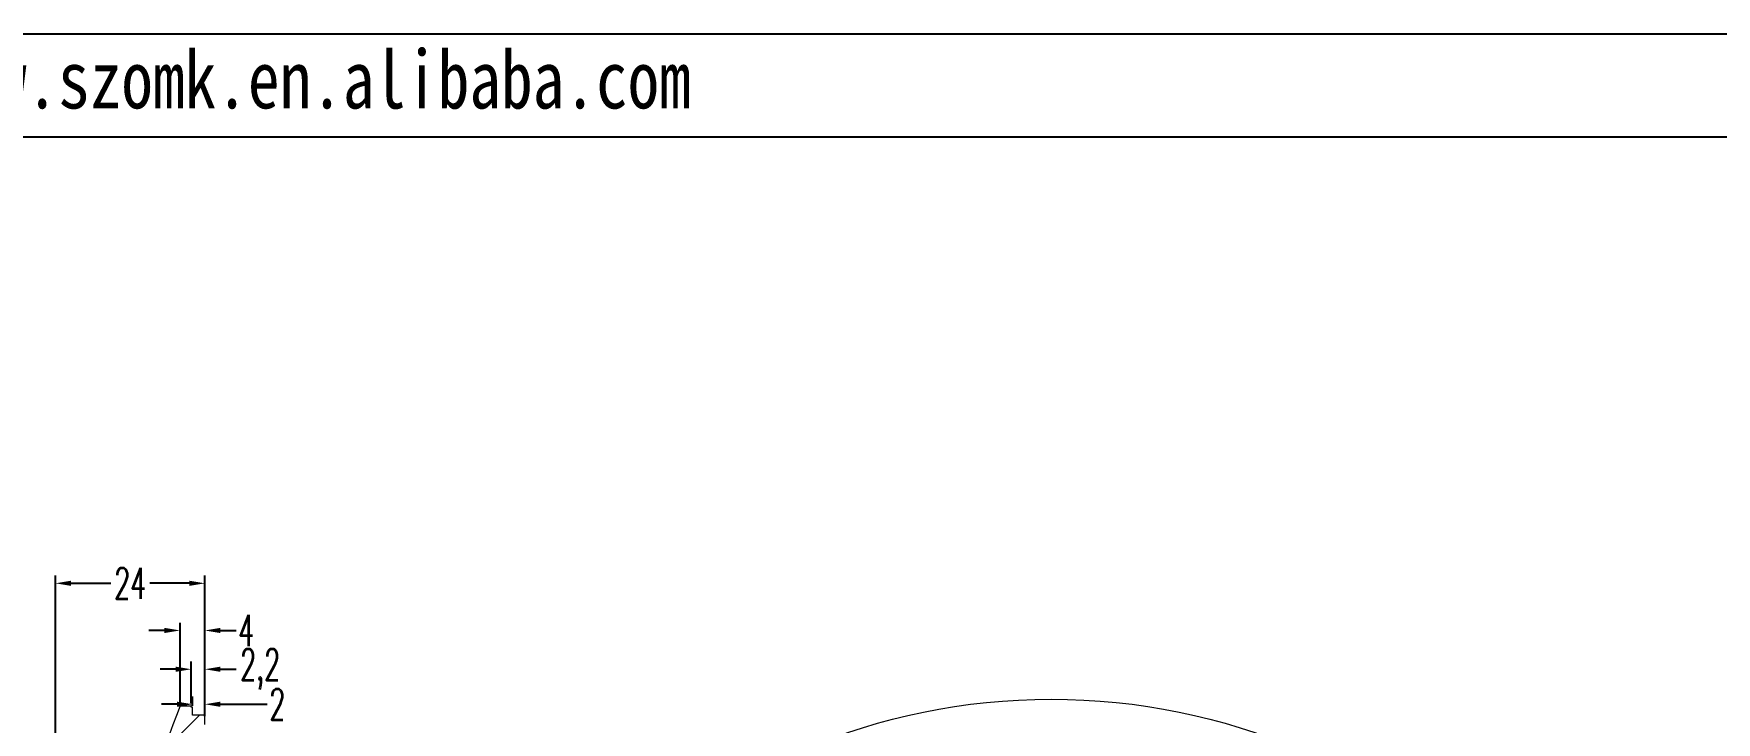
# Model space of a CAD drawing. Header units: inches. Extents: x -602 to 2189, y 557 to 1254.
# Drawn here: x 1091.6 to 1362, y 1143.3 to 1253.9 of the extents above; entities that cross this region are included whole.
import ezdxf

# ---------------------------------------------------------------- set-up
doc = ezdxf.new("R2010")
doc.units = ezdxf.units.IN
doc.layers.add('文字', color=81, linetype='Continuous')
doc.styles.add('SLDTEXTSTYLE2', font='TXT', dxfattribs={"width": 0.6, "bigfont": 'bigfont'})
doc.styles.add('宋体', font='', dxfattribs={"width": 0.8, "height": 3.5})
doc.styles.get('宋体').set_extended_font_data('SimSun')
doc.dimstyles.new('5', dxfattribs={"dimtxt": 5, "dimasz": 2.5, "dimexe": 1.25, "dimexo": 0.625, "dimtad": 0, "dimtxsty": 'SLDTEXTSTYLE2', "dimcen": 2.5, "dimclrd": 3, "dimclre": 3, "dimclrt": 256, "dimadec": 0, "dimazin": 0, "dimtfac": 1, "dimtofl": 0, "dimtmove": 0, "dimatfit": 3, "dimfxl": 1, "dimarcsym": 0})

# ---------------------------------------------------------------- blocks, each defined once
blk = doc.blocks.new('*D67')
at = {"color": 3, "lineweight": -2}
for p, q in [((1095.090614343734, 1044.583999526921), (1095.090614343734, 1166.911796546684)), ((1097.590614343734, 1165.661796546684), (1103.965614343734, 1165.661796546684)), ((1116.590614343734, 1165.661796546684), (1110.215614343734, 1165.661796546684)), ((1119.090614343734, 1145.083999526925), (1119.090614343734, 1166.911796546684))]:
    blk.add_line(p, q, dxfattribs=at)
at = {"color": 3}
for points in [[(1097.590614343734, 1166.07846321335), (1097.590614343734, 1165.245129880017), (1095.090614343734, 1165.661796546684)], [(1116.590614343734, 1166.07846321335), (1116.590614343734, 1165.245129880017), (1119.090614343734, 1165.661796546684)]]:
    blk.add_solid(points, dxfattribs=at)
at = {"layer": 'Defpoints', "color": 0}
for p in [(1119.090614343734, 1165.661796546684), (1119.090614343734, 1144.458999526925), (1095.090614343734, 1043.958999526921)]:
    blk.add_point(p, dxfattribs=at)
at = {"insert": (1107.090614343734, 1165.661796546684), "char_height": 5, "attachment_point": 5, "style": 'SLDTEXTSTYLE2'}
blk.add_mtext('24', dxfattribs=at)
blk = doc.blocks.new('*D68')
at = {"color": 3, "lineweight": -2}
for p, q in [((1112.590614343734, 1158.087016745362), (1110.090614343734, 1158.087016745362)), ((1115.090614343734, 1146.583999526925), (1115.090614343734, 1159.337016745362)), ((1119.090614343734, 1144.333999526925), (1119.090614343734, 1159.337016745362)), ((1121.590614343734, 1158.087016745362), (1124.090614343734, 1158.087016745362))]:
    blk.add_line(p, q, dxfattribs=at)
at = {"color": 3}
for points in [[(1112.590614343734, 1158.503683412029), (1112.590614343734, 1157.670350078695), (1115.090614343734, 1158.087016745362)], [(1121.590614343734, 1158.503683412029), (1121.590614343734, 1157.670350078695), (1119.090614343734, 1158.087016745362)]]:
    blk.add_solid(points, dxfattribs=at)
at = {"layer": 'Defpoints', "color": 0}
for p in [(1115.090614343734, 1158.087016745362), (1115.090614343734, 1145.958999526925), (1119.090614343734, 1143.708999526925)]:
    blk.add_point(p, dxfattribs=at)
at = {"insert": (1125.715614343734, 1158.087016745362), "char_height": 5, "attachment_point": 5, "style": 'SLDTEXTSTYLE2'}
blk.add_mtext('4', dxfattribs=at)
blk = doc.blocks.new('*D69')
at = {"color": 3, "lineweight": -2}
for p, q in [((1117.090614343734, 1145.983517128255), (1117.090614343734, 1147.486957949355)), ((1119.090614343734, 1144.693389085121), (1119.090614343734, 1147.486957949355)), ((1114.590614343734, 1146.236957949355), (1112.090614343734, 1146.236957949355)), ((1121.590614343734, 1146.236957949355), (1129.100307505894, 1146.236957949355))]:
    blk.add_line(p, q, dxfattribs=at)
at = {"color": 3}
for points in [[(1114.590614343734, 1146.653624616022), (1114.590614343734, 1145.820291282689), (1117.090614343734, 1146.236957949355)], [(1121.590614343734, 1146.653624616022), (1121.590614343734, 1145.820291282689), (1119.090614343734, 1146.236957949355)]]:
    blk.add_solid(points, dxfattribs=at)
at = {"layer": 'Defpoints', "color": 0}
for p in [(1117.090614343734, 1145.358517128255), (1119.090614343734, 1146.236957949355), (1119.090614343734, 1144.068389085121)]:
    blk.add_point(p, dxfattribs=at)
at = {"insert": (1130.725307505894, 1146.236957949355), "char_height": 5, "attachment_point": 5, "style": 'SLDTEXTSTYLE2'}
blk.add_mtext('2', dxfattribs=at)
blk = doc.blocks.new('*D70')
at = {"color": 3, "lineweight": -2}
for p, q in [((1116.890614343734, 1146.383999526925), (1116.890614343734, 1153.10879342896)), ((1119.090614343734, 1144.333999526925), (1119.090614343734, 1153.10879342896)), ((1114.390614343734, 1151.85879342896), (1111.890614343734, 1151.85879342896)), ((1121.590614343734, 1151.85879342896), (1124.090614343734, 1151.85879342896))]:
    blk.add_line(p, q, dxfattribs=at)
at = {"color": 3}
for points in [[(1114.390614343734, 1152.275460095627), (1114.390614343734, 1151.442126762293), (1116.890614343734, 1151.85879342896)], [(1121.590614343734, 1152.275460095627), (1121.590614343734, 1151.442126762293), (1119.090614343734, 1151.85879342896)]]:
    blk.add_solid(points, dxfattribs=at)
at = {"layer": 'Defpoints', "color": 0}
for p in [(1119.090614343734, 1151.85879342896), (1116.890614343734, 1145.758999526925), (1119.090614343734, 1143.708999526925)]:
    blk.add_point(p, dxfattribs=at)
at = {"insert": (1127.965614343734, 1151.85879342896), "char_height": 5, "attachment_point": 5, "style": 'SLDTEXTSTYLE2'}
blk.add_mtext('2,2', dxfattribs=at)

msp = doc.modelspace()

# ---------------------------------------------------------------- hatches: boundary and pattern name
at = {"linetype": 'Continuous', "lineweight": 0}
h = msp.add_hatch(dxfattribs=at)
h.set_pattern_fill('ANSI31', color=4, style=0)
h.set_pattern_definition([(45, (-26.24894950819726, 0), (-2.245064030267288, 2.245064030267288), [])])
edge = h.paths.add_edge_path(flags=0)
edge.add_line((1101.751432538904, 1093.958999526925), (1101.751432538904, 1088.958999526925))
edge.add_line((1101.751432538904, 1088.958999526925), (1099.05741857678, 1086.264985564801))
edge.add_arc((1404.157537980152, 1036.318426264882), 309.161352121917, 170.7028350416879, 178.5838554085928)
edge.add_arc((1404.157537980152, 1051.599572788968), 309.161352121917, 181.4161445914081, 191.6652184848482)
edge.add_line((1101.38168709123, 989.0893675074219), (1104.171944863229, 986.5362755857907))
edge.add_line((1104.171944863229, 986.5362755857905), (1104.393652775252, 981.5411934441489))
edge.add_line((1104.393652775252, 981.541193444149), (1103.620915731943, 979.0841928100326))
edge.add_arc((1404.157537980152, 1051.599572788968), 309.161352121917, 193.5654004484451, 200.7713014317093)
edge.add_line((1115.090614343734, 941.958999526925), (1118.690614343841, 941.958999526925))
edge.add_line((1118.690614343735, 941.958999526925), (1118.690614343735, 942.158999526925))
edge.add_line((1118.690614343735, 942.1589995269251), (1118.890614343732, 942.1589995269251))
edge.add_line((1118.890614343734, 942.1589995269251), (1118.890614343734, 943.458999526925))
edge.add_line((1118.890614343734, 943.458999526925), (1119.090614343734, 943.458999526925))
edge.add_line((1119.090614343734, 943.458999526925), (1119.090614343734, 944.958999526925))
edge.add_line((1119.090614343734, 944.958999526925), (1117.168754806552, 944.958999526925))
edge.add_arc((1404.157537980152, 1051.599572788968), 306.161352121917, 198.2670948408723, 200.3842839578572, ccw=False)
edge.add_line((1113.424988810438, 955.6341707609438), (1126.090614343734, 956.0764641506609))
edge.add_line((1126.090614343734, 956.0764641506607), (1126.090614343734, 956.9589995269249))
edge.add_line((1126.090614343734, 956.958999526925), (1129.090614343734, 956.958999526925))
edge.add_line((1129.090614343734, 956.9589995269248), (1129.090614343734, 958.9589995269248))
edge.add_line((1129.090614343734, 958.9589995269248), (1112.348529005445, 958.9589995269248))
edge.add_arc((1404.157537980152, 1051.599572788968), 306.161352121917, 197.2208055061243, 197.6130759652328, ccw=False)
edge.add_line((1111.721117519483, 960.9589995269248), (1129.090614343734, 960.9589995269248))
edge.add_line((1129.090614343734, 960.9589995269248), (1129.090614343734, 962.9589995269248))
edge.add_line((1129.090614343734, 962.9589995269248), (1126.090614343734, 962.9589995269248))
edge.add_line((1126.090614343734, 962.9589995269248), (1126.090614343734, 963.841534903189))
edge.add_line((1126.090614343734, 963.8415349031891), (1110.682755427032, 964.3795891927806))
edge.add_arc((1404.157537980152, 1051.599572788968), 306.161352121917, 193.7208740140926, 196.5518197494271, ccw=False)
edge.add_line((1106.733182601812, 978.9805232158774), (1107.414157912273, 981.1457575399069))
edge.add_line((1107.414157912272, 981.145757539907), (1107.113893493787, 987.9107187939458))
edge.add_line((1107.113893493787, 987.9107187939458), (1104.125289944985, 990.6452975321445))
edge.add_arc((1404.157537980152, 1051.599572788968), 306.161352121917, 189.5207539686726, 191.4838665682239, ccw=False)
edge.add_line((1102.21332811215, 1000.958999526925), (1110.090614343734, 1000.958999526925))
edge.add_line((1110.090614343734, 1000.958999526925), (1110.090614343734, 1002.208999526925))
edge.add_line((1110.090614343734, 1002.208999526925), (1102.00634270539, 1002.208999526925))
edge.add_arc((1404.157537980152, 1051.599572788968), 306.161352121917, 188.620561075723, 189.2836403552746, ccw=False)
edge.add_line((1101.454996169216, 1005.708999526925), (1110.090614343735, 1005.708999526925))
edge.add_line((1110.090614343734, 1005.708999526925), (1110.090614343734, 1006.958999526925))
edge.add_line((1110.090614343734, 1006.958999526925), (1101.268131179655, 1006.958999526925))
edge.add_arc((1404.157537980152, 1051.599572788968), 306.161352121917, 181.4300239130253, 188.3840334176389, ccw=False)
edge.add_arc((1404.157537980152, 1036.318426264882), 306.161352121917, 170.8833932390524, 178.569976086974, ccw=False)
edge.add_spline(control_points=[(1101.863639228081, 1084.827933687582), (1102.832641207248, 1085.796935665059), (1103.801643192716, 1086.765937636237), (1104.770645178959, 1087.734939606639)], knot_values=[0.0002309791268501539, 0.0002309791268501539, 0.0002309791268501539, 0.0002309791268501539, 0.00434210634598116, 0.00434210634598116, 0.00434210634598116, 0.00434210634598116], weights=[1, 1, 1, 1], degree=3, periodic=0)
edge.add_spline(control_points=[(1104.770645178959, 1087.734939606639), (1104.752323169074, 1088.280402194025), (1104.752323157628, 1088.844186780974), (1104.75232314989, 1089.407971367923), (1104.752323141916, 1089.989036232593), (1104.752323138425, 1090.570101097263), (1104.752323138016, 1091.151165961934), (1104.75232313723, 1092.263388799169), (1104.752323148192, 1093.375611636404), (1104.752323159236, 1094.48783447364)], knot_values=[5.18408331642295e-05, 5.18408331642295e-05, 5.18408331642295e-05, 5.18408331642295e-05, 0.001743194594011219, 0.001743194594011219, 0.001743194594011219, 0.00348638918802243, 0.00348638918802243, 0.00348638918802243, 0.006823057699728359, 0.006823057699728359, 0.006823057699728359, 0.006823057699728359], weights=[1, 1, 1, 1, 1, 1, 1, 1, 1, 1], degree=3, periodic=0)
edge.add_spline(control_points=[(1104.752323159236, 1094.487834473639), (1104.497325056721, 1095.188435985988), (1104.242326954448, 1095.889037498426), (1103.987328853405, 1096.589639011311)], knot_values=[1.557285138564857e-05, 1.557285138564857e-05, 1.557285138564857e-05, 1.557285138564857e-05, 0.002252266527893378, 0.002252266527893378, 0.002252266527893378, 0.002252266527893378], weights=[1, 1, 1, 1], degree=3, periodic=0)
edge.add_arc((1404.157537980152, 1036.318426264882), 306.161352121917, 159.6157160421419, 168.6465447009266, ccw=False)
edge.add_line((1117.168754806552, 1142.958999526925), (1119.090614343734, 1142.958999526925))
edge.add_line((1119.090614343734, 1142.958999526925), (1119.090614343734, 1144.458999526925))
edge.add_line((1119.090614343734, 1144.458999526925), (1117.090614343734, 1144.458999526925))
edge.add_line((1117.090614343734, 1144.458999526925), (1117.090614343734, 1145.758999526925))
edge.add_line((1117.090614343734, 1145.758999526925), (1116.890614343734, 1145.758999526925))
edge.add_line((1116.890614343734, 1145.758999526925), (1116.890614343734, 1145.958999526925))
edge.add_line((1116.890614343734, 1145.958999526925), (1115.090614343734, 1145.958999526925))
edge.add_arc((1404.157537980152, 1036.318426264882), 309.161352121917, 159.2286985682915, 168.8032118559572)
edge.add_line((1100.880750021129, 1096.351180084025), (1101.751432538903, 1093.958999526925))

# ---------------------------------------------------------------- linework, layer by layer
for p, q in [((593.7771530431232, 1253.93005801038), (1579.151873043124, 1253.93005801038)), ((626.9547530431241, 1237.341258010381), (1562.563073043123, 1237.34125801038))]:
    msp.add_line(p, q)
at = {"color": 7, "linetype": 'Continuous', "lineweight": 15}
for p, q in [((1115.090614343734, 1145.958999526925), (1116.890614343734, 1145.958999526925)), ((1116.890614343734, 1145.758999526925), (1116.890614343734, 1145.958999526925)), ((1117.090614343734, 1145.758999526925), (1116.890614343734, 1145.758999526925)), ((1117.090614343734, 1144.458999526925), (1117.090614343734, 1145.758999526925)), ((1119.090614343734, 1144.458999526925), (1117.090614343734, 1144.458999526925)), ((1119.090614343734, 1142.958999526925), (1119.090614343734, 1144.458999526925))]:
    msp.add_line(p, q, dxfattribs=at)
msp.add_circle((1255.094207558225, 1045.045890511301), 101.9999999999999, dxfattribs=at)
msp.add_arc((1404.157537980152, 1036.318426264882), 309.161352121917, 159.2286985683008, 168.8032118559623, dxfattribs=at)

# ---------------------------------------------------------------- texts
at = {"layer": '文字', "color": 0, "insert": (1075.152638756857, 1251.275766815997), "char_height": 9.342812160000006, "width": 164.1442476030736, "attachment_point": 1, "style": '宋体'}
msp.add_mtext('www.szomk.en.alibaba.com', dxfattribs=at)

# ---------------------------------------------------------------- dimensions: what is measured, and where the dimension line sits
for base, p1, p2, picture, middle in [((1119.090614343734, 1165.661796546684), (1095.090614343734, 1043.958999526921), (1119.090614343734, 1144.458999526925), '*D67', (1107.090614343734, 1165.661796546684)), ((1115.090614343734, 1158.087016745362), (1119.090614343734, 1143.708999526925), (1115.090614343734, 1145.958999526925), '*D68', (1125.715614343734, 1158.087016745362)), ((1119.090614343734, 1151.85879342896), (1116.890614343734, 1145.758999526925), (1119.090614343734, 1143.708999526925), '*D70', (1127.965614343734, 1151.85879342896)), ((1119.090614343734, 1146.236957949355), (1117.090614343734, 1145.358517128255), (1119.090614343734, 1144.068389085121), '*D69', (1130.725307505894, 1146.236957949355))]:
    dim = msp.add_linear_dim(base=base, p1=p1, p2=p2, dimstyle='5')
    dim.commit()
    dim.dimension.update_dxf_attribs({"geometry": picture, "text_midpoint": middle, "dimtype": 160})

doc.saveas('drawing.dxf')
